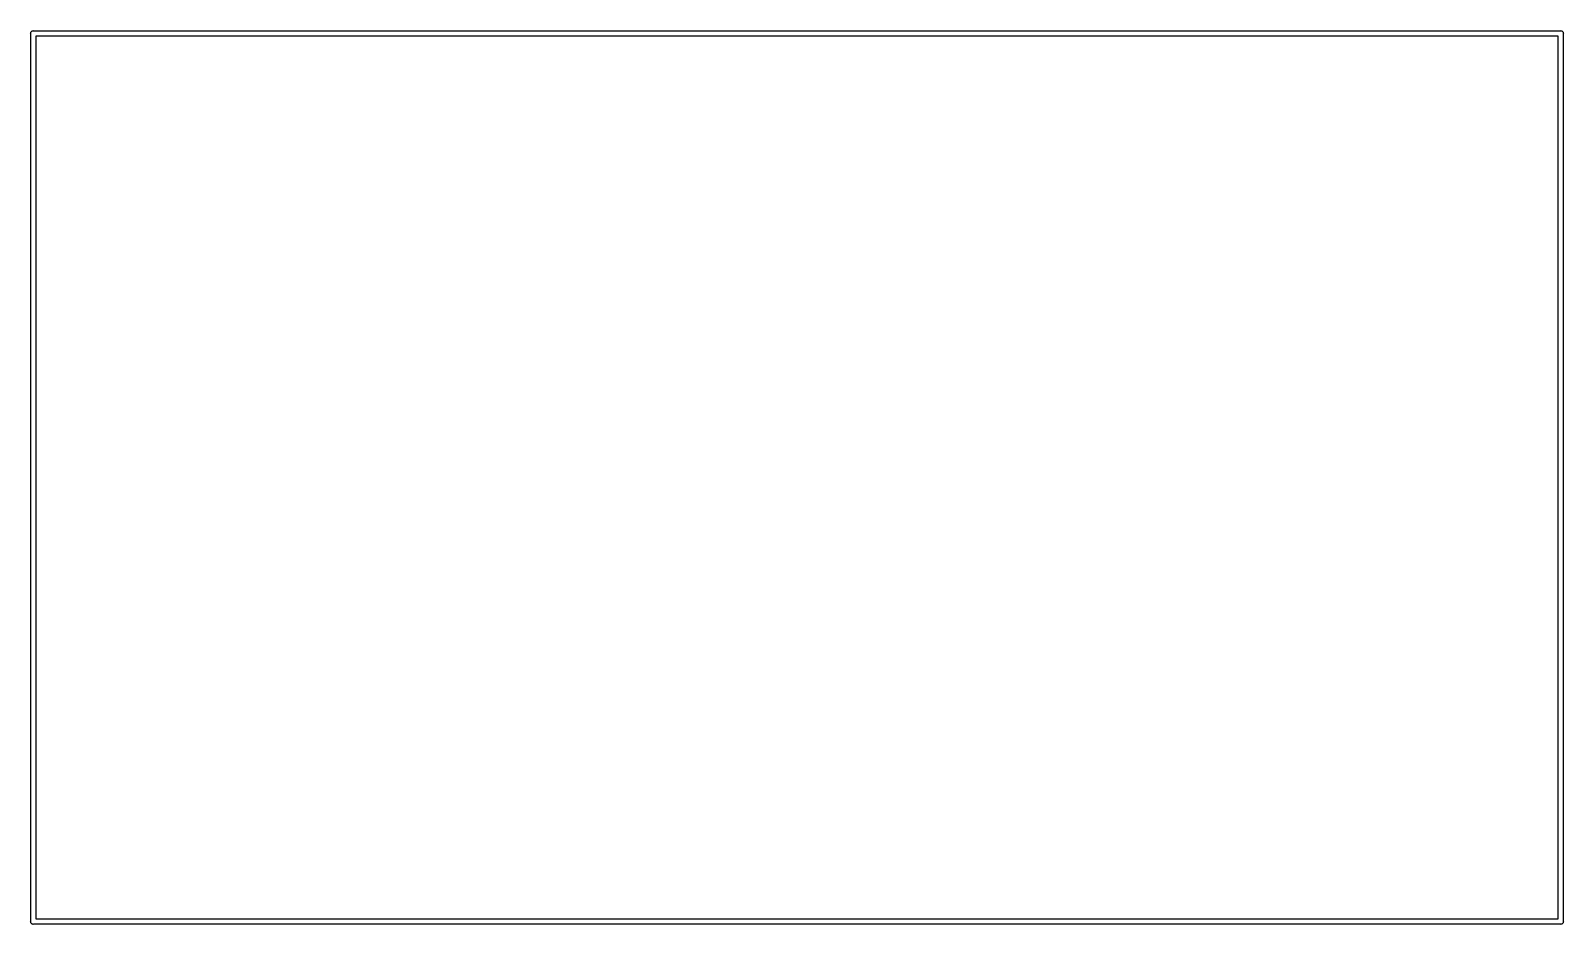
# Model space of a CAD drawing. Extents: x -0.1 to 43.1, y -0.1 to 25.1.
import ezdxf

# ---------------------------------------------------------------- set-up
doc = ezdxf.new("R2010")
doc.units = 0
doc.layers.add('BLACK', color=7, linetype='CONTINUOUS')

msp = doc.modelspace()

# ---------------------------------------------------------------- linework, layer by layer
at = {"layer": 'BLACK', "linetype": 'CONTINUOUS'}
for p, q in [((-0.073914, 25.0147), (-0.069625, 25.0288)), ((-0.069625, 25.0288), (-0.062661, 25.0419)), ((-0.062661, 25.0419), (-0.053289, 25.0533)), ((-0.053289, 25.0533), (-0.041869, 25.0627)), ((-0.041869, 25.0627), (-0.02884, 25.0696)), ((-0.02884, 25.0696), (-0.014702, 25.0739)), ((-0.014702, 25.0739), (-0.003675, 25.075)), ((-0.003675, 25.075), (0, 25.0754)), ((0, 25.0754), (0.003675, 25.075)), ((0.003675, 25.075), (42.9963, 25.075)), ((42.9963, 25.075), (43, 25.0754)), ((43, 25.0754), (43.0037, 25.075)), ((43.0037, 25.075), (43.0147, 25.0739)), ((43.0147, 25.0739), (43.0288, 25.0696)), ((43.0288, 25.0696), (43.0419, 25.0627)), ((43.0419, 25.0627), (43.0533, 25.0533)), ((43.0533, 25.0533), (43.0627, 25.0419)), ((43.0627, 25.0419), (43.0696, 25.0288)), ((43.0696, 25.0288), (43.0739, 25.0147)), ((-0.075362, 25), (-0.073914, 25.0147)), ((-0.074999, 24.9963), (-0.075362, 25)), ((-0.075, 0.003676), (-0.074999, 24.9963)), ((0.075, 24.925), (0.075, 0.075)), ((42.925, 24.925), (0.075, 24.925)), ((42.925, 0.075), (42.925, 24.925)), ((43.0739, 25.0147), (43.0754, 25)), ((43.0754, 25), (43.075, 24.9963)), ((43.075, 24.9963), (43.075, 0.003675)), ((-0.075362, 0), (-0.075, 0.003676)), ((-0.073914, -0.014702), (-0.075362, 0)), ((0.075, 0.075), (42.925, 0.075)), ((43.0754, 0), (43.0739, -0.014702)), ((43.075, 0.003675), (43.0754, 0)), ((-0.069625, -0.02884), (-0.073914, -0.014702)), ((-0.062661, -0.041869), (-0.069625, -0.02884)), ((-0.053289, -0.053289), (-0.062661, -0.041869)), ((-0.041869, -0.062661), (-0.053289, -0.053289)), ((-0.02884, -0.069625), (-0.041869, -0.062661)), ((-0.014702, -0.073914), (-0.02884, -0.069625)), ((0, -0.075362), (-0.014702, -0.073914)), ((0.003675, -0.075), (0, -0.075362)), ((42.9963, -0.075), (0.003675, -0.075)), ((43, -0.075362), (42.9963, -0.075)), ((43.0037, -0.075), (43, -0.075362)), ((43.0147, -0.073914), (43.0037, -0.075)), ((43.0288, -0.069625), (43.0147, -0.073914)), ((43.0419, -0.062661), (43.0288, -0.069625)), ((43.0533, -0.053289), (43.0419, -0.062661)), ((43.0627, -0.041869), (43.0533, -0.053289)), ((43.0696, -0.02884), (43.0627, -0.041869)), ((43.0739, -0.014702), (43.0696, -0.02884))]:
    msp.add_line(p, q, dxfattribs=at)

doc.saveas('drawing.dxf')
